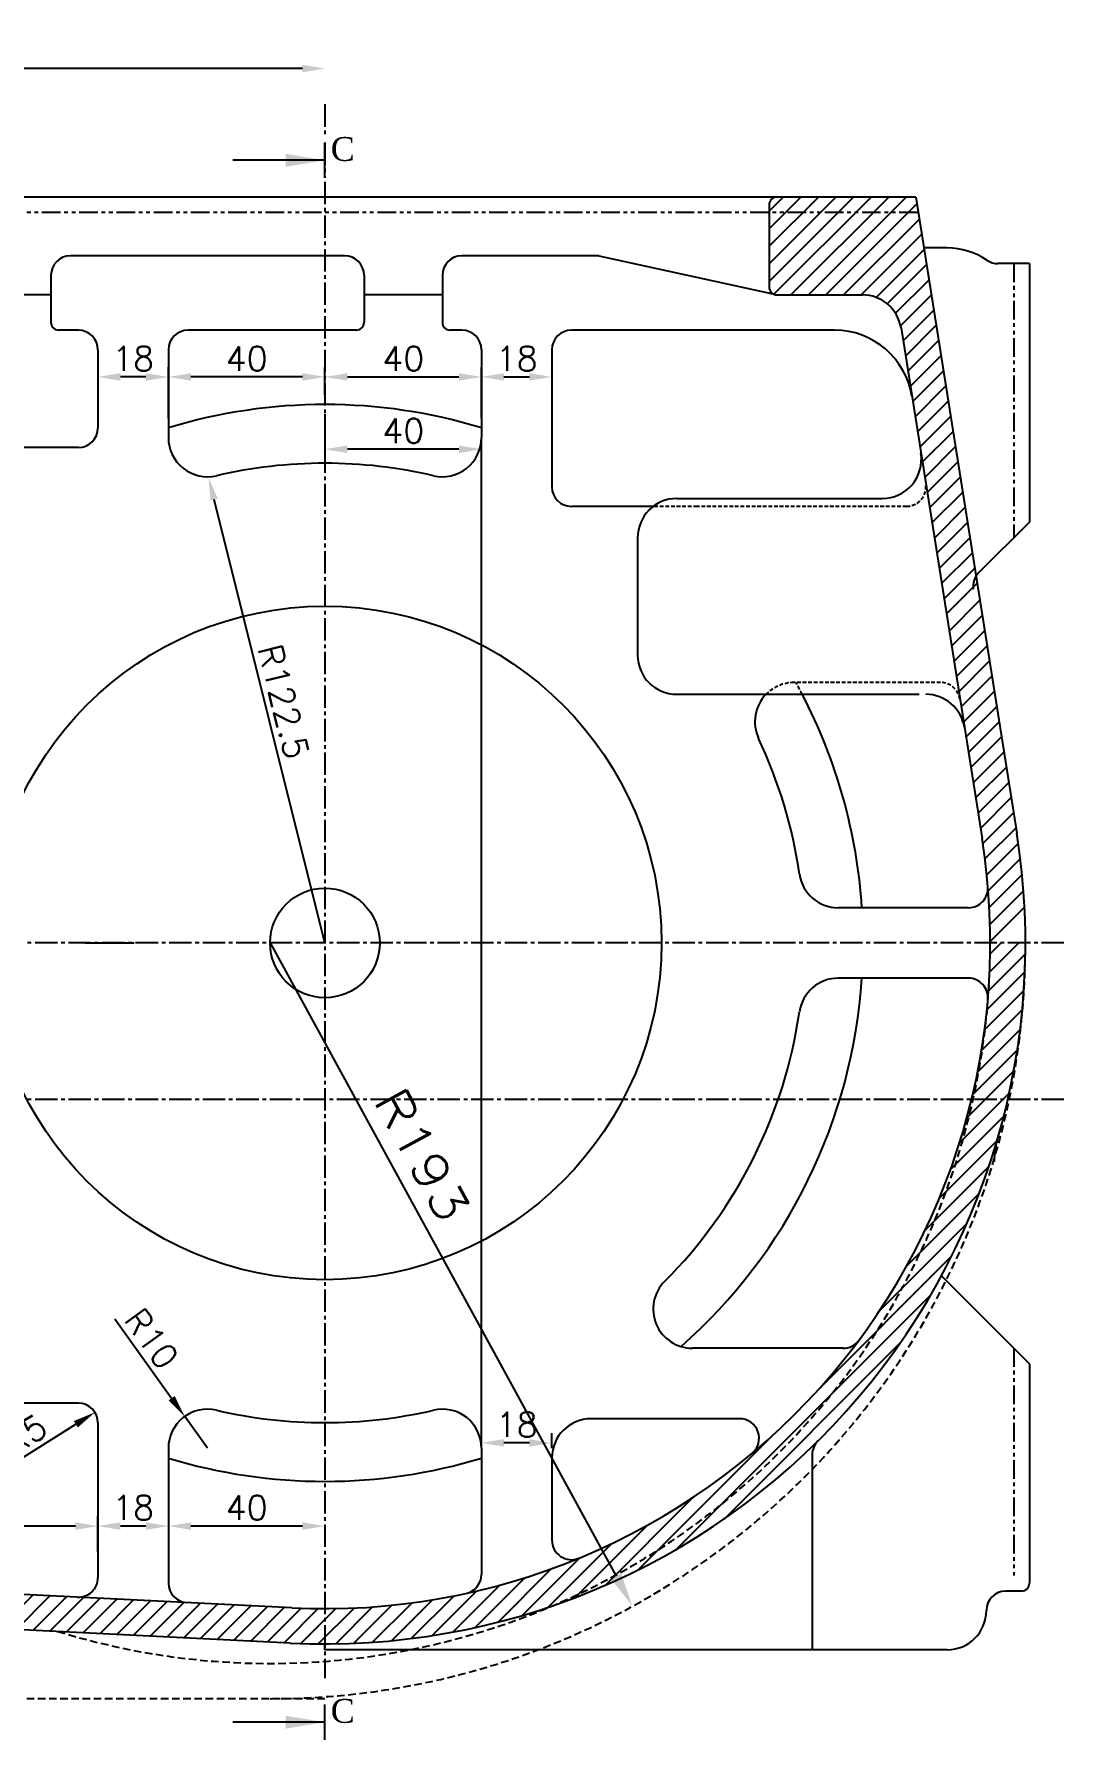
# Model space of a CAD drawing. Header units: millimetres. Extents: x -3508 to 12243, y -3609 to 4092.
# Drawn here: x 1612.5 to 1875.6, y -3608.6 to -3173 of the extents above; entities that cross this region are included whole.
import ezdxf

# ---------------------------------------------------------------- set-up
doc = ezdxf.new("R2010")
doc.units = ezdxf.units.MM
doc.header["$LTSCALE"] = 0.3
doc.header["$PDSIZE"] = -50
for name, pattern in [('CENTER2', [28.575, 19.05, -3.175, 3.175, -3.175]), ('HIDDEN', [9.525, 6.35, -3.175]), ('HIDDEN2', [4.7625, 3.175, -1.5875]), ('PHANTOM2', [31.75, 15.875, -3.175, 3.175, -3.175, 3.175, -3.175])]:
    doc.linetypes.add(name, pattern=pattern)
doc.layers.add('AM_5', color=3, linetype='Continuous', lineweight=25)
for name, color, linetype in [('center', 1, 'CENTER2'), ('CHAIN ...', 8, 'PHANTOM2'), ('hatch', 6, 'Continuous'), ('hidden', 4, 'HIDDEN2')]:
    doc.layers.add(name, color=color, linetype=linetype)
doc.styles.add('ROMANTIC', font='romantic.ttf')
doc.styles.add('rs', font='romans.shx')
doc.styles.get("Standard").update_dxf_attribs({"font": 'romans.shx', "width": 1.2})
doc.dimstyles.new('AM_ISO$4', dxfattribs={"dimtxt": 3.5, "dimasz": 3.5, "dimexe": 1, "dimexo": 1, "dimgap": 1.5, "dimtad": 1, "dimtoh": 1, "dimdsep": 46, "dimtxsty": 'Standard', "dimcen": 0, "dimclrd": 256, "dimclre": 256, "dimclrt": 2, "dimadec": 0, "dimazin": 2, "dimtp": 0.1, "dimtm": 0.1, "dimtfac": 0.71, "dimtdec": 3, "dimtofl": 0, "dimtmove": 0, "dimatfit": 0, "dimfxl": 0, "dimlwd": -1, "dimlwe": -1, "dimarcsym": 0})
doc.dimstyles.new('ISO-25', dxfattribs={"dimscale": 2.5, "dimtxt": 2.5, "dimasz": 2.5, "dimexe": 0.7, "dimexo": 0.625, "dimtad": 1, "dimdec": 3, "dimlfac": -1, "dimzin": 9, "dimdsep": 46, "dimtxsty": 'Standard', "dimcen": 2.5, "dimclrd": 1, "dimclre": 1, "dimclrt": 7, "dimazin": 0, "dimtfac": 0.65, "dimtdec": 3, "dimtmove": 0, "dimatfit": 3, "dimfxl": 0, "dimtolj": 1, "dimarcsym": 0})
doc.dimstyles.new('sarab', dxfattribs={"dimscale": 3, "dimtxt": 2.5, "dimasz": 2.3, "dimexe": 1, "dimexo": 1, "dimtad": 1, "dimdec": 3, "dimdsep": 46, "dimtxsty": 'rs', "dimcen": 0, "dimclrd": 1, "dimclre": 1, "dimclrt": 7, "dimadec": 3, "dimazin": 2, "dimtfac": 1, "dimtdec": 3, "dimtmove": 0, "dimatfit": 3, "dimfxl": 0, "dimarcsym": 0})

# ---------------------------------------------------------------- blocks, each defined once
blk = doc.blocks.new('*D978')
at = {"color": 1, "lineweight": -2, "transparency": 16777216}
for p, q in [((1646.8, -3271.03), (1646.8, -3258.03)), ((1686.8, -3265.08), (1686.8, -3258.03)), ((1681.05, -3260.53), (1652.55, -3260.53))]:
    blk.add_line(p, q, dxfattribs=at)
at = {"color": 1, "transparency": 16777216}
for points in [[(1652.55, -3259.58), (1652.55, -3261.49), (1646.8, -3260.53)], [(1681.05, -3259.58), (1681.05, -3261.49), (1686.8, -3260.53)]]:
    blk.add_solid(points, dxfattribs=at)
at = {"layer": 'Defpoints', "color": 0, "transparency": 16777216}
for p in [(1646.8, -3260.53), (1686.8, -3267.58), (1646.8, -3273.53)]:
    blk.add_point(p, dxfattribs=at)
at = {"color": 7, "transparency": 16777216, "insert": (1666.8, -3255.85), "char_height": 6.25, "attachment_point": 5, "style": 'rs'}
blk.add_mtext('40', dxfattribs=at)
blk = doc.blocks.new('*D980')
at = {"color": 1, "lineweight": -2, "transparency": 16777216}
for p, q in [((1686.8, -3265.08), (1686.8, -3258.03)), ((1726.8, -3271.03), (1726.8, -3258.03)), ((1692.55, -3260.53), (1721.05, -3260.53))]:
    blk.add_line(p, q, dxfattribs=at)
at = {"color": 1, "transparency": 16777216}
for points in [[(1692.55, -3259.58), (1692.55, -3261.49), (1686.8, -3260.53)], [(1721.05, -3259.58), (1721.05, -3261.49), (1726.8, -3260.53)]]:
    blk.add_solid(points, dxfattribs=at)
at = {"layer": 'Defpoints', "color": 0, "transparency": 16777216}
for p in [(1726.8, -3260.53), (1686.8, -3267.58), (1726.8, -3273.53)]:
    blk.add_point(p, dxfattribs=at)
at = {"color": 7, "transparency": 16777216, "insert": (1706.8, -3255.85), "char_height": 6.25, "attachment_point": 5, "style": 'rs'}
blk.add_mtext('40', dxfattribs=at)
blk = doc.blocks.new('*D981')
at = {"color": 1, "lineweight": -2, "transparency": 16777216}
for p, q in [((1744.8, -3256.08), (1744.8, -3263.03)), ((1732.55, -3260.53), (1739.05, -3260.53))]:
    blk.add_line(p, q, dxfattribs=at)
at = {"color": 1, "transparency": 16777216}
for points in [[(1732.55, -3259.58), (1732.55, -3261.49), (1726.8, -3260.53)], [(1739.05, -3259.58), (1739.05, -3261.49), (1744.8, -3260.53)]]:
    blk.add_solid(points, dxfattribs=at)
at = {"layer": 'Defpoints', "color": 0, "transparency": 16777216}
for p in [(1744.8, -3253.58), (1726.8, -3260.53), (1744.8, -3260.53)]:
    blk.add_point(p, dxfattribs=at)
at = {"color": 7, "transparency": 16777216, "insert": (1735.8, -3255.85), "char_height": 6.25, "attachment_point": 5, "style": 'rs'}
blk.add_mtext('18', dxfattribs=at)
blk = doc.blocks.new('*D982')
at = {"color": 1, "lineweight": -2, "transparency": 16777216}
for p, q in [((1628.8, -3256.08), (1628.8, -3263.03)), ((1641.05, -3260.53), (1634.55, -3260.53))]:
    blk.add_line(p, q, dxfattribs=at)
at = {"color": 1, "transparency": 16777216}
for points in [[(1634.55, -3259.58), (1634.55, -3261.49), (1628.8, -3260.53)], [(1641.05, -3259.58), (1641.05, -3261.49), (1646.8, -3260.53)]]:
    blk.add_solid(points, dxfattribs=at)
at = {"layer": 'Defpoints', "color": 0, "transparency": 16777216}
for p in [(1628.8, -3253.58), (1628.8, -3260.53), (1646.8, -3260.53)]:
    blk.add_point(p, dxfattribs=at)
at = {"color": 7, "transparency": 16777216, "insert": (1637.8, -3255.85), "char_height": 6.25, "attachment_point": 5, "style": 'rs'}
blk.add_mtext('18', dxfattribs=at)
blk = doc.blocks.new('*D989')
at = {"color": 1, "lineweight": -2, "transparency": 16777216}
for p, q in [((1726.8, -3534.14), (1726.8, -3530.25)), ((1739.05, -3532.75), (1732.55, -3532.75)), ((1744.8, -3534.08), (1744.8, -3530.25))]:
    blk.add_line(p, q, dxfattribs=at)
at = {"color": 1, "transparency": 16777216}
for points in [[(1732.55, -3531.79), (1732.55, -3533.7), (1726.8, -3532.75)], [(1739.05, -3531.79), (1739.05, -3533.7), (1744.8, -3532.75)]]:
    blk.add_solid(points, dxfattribs=at)
at = {"layer": 'Defpoints', "color": 0, "transparency": 16777216}
for p in [(1726.8, -3532.75), (1726.8, -3536.64), (1744.8, -3536.58)]:
    blk.add_point(p, dxfattribs=at)
at = {"color": 7, "transparency": 16777216, "insert": (1735.8, -3528.06), "char_height": 6.25, "attachment_point": 5, "style": 'rs'}
blk.add_mtext('18', dxfattribs=at)
blk = doc.blocks.new('*D990')
at = {"color": 1, "lineweight": -2, "transparency": 16777216}
for p, q in [((1686.8, -3270.08), (1686.8, -3281.5)), ((1721.05, -3279), (1692.55, -3279)), ((1726.8, -3534.14), (1726.8, -3276.5))]:
    blk.add_line(p, q, dxfattribs=at)
at = {"color": 1, "transparency": 16777216}
for points in [[(1692.55, -3278.04), (1692.55, -3279.96), (1686.8, -3279)], [(1721.05, -3278.04), (1721.05, -3279.96), (1726.8, -3279)]]:
    blk.add_solid(points, dxfattribs=at)
at = {"layer": 'Defpoints', "color": 0, "transparency": 16777216}
for p in [(1686.8, -3267.58), (1686.8, -3279), (1726.8, -3536.64)]:
    blk.add_point(p, dxfattribs=at)
at = {"color": 7, "transparency": 16777216, "insert": (1706.8, -3274.31), "char_height": 6.25, "attachment_point": 5, "style": 'rs'}
blk.add_mtext('40', dxfattribs=at)
blk = doc.blocks.new('*D991')
at = {"color": 1, "lineweight": -2, "transparency": 16777216}
for p, q in [((1646.8, -3539.14), (1646.8, -3556.5)), ((1681.05, -3554), (1652.55, -3554))]:
    blk.add_line(p, q, dxfattribs=at)
at = {"color": 1, "transparency": 16777216}
for points in [[(1652.55, -3553.04), (1652.55, -3554.96), (1646.8, -3554)], [(1681.05, -3553.04), (1681.05, -3554.96), (1686.8, -3554)]]:
    blk.add_solid(points, dxfattribs=at)
at = {"layer": 'Defpoints', "color": 0, "transparency": 16777216}
for p in [(1646.8, -3536.64), (1646.8, -3554), (1686.8, -3554)]:
    blk.add_point(p, dxfattribs=at)
at = {"color": 7, "transparency": 16777216, "insert": (1666.8, -3549.31), "char_height": 6.25, "attachment_point": 5, "style": 'rs'}
blk.add_mtext('40', dxfattribs=at)
blk = doc.blocks.new('*D968')
at = {"color": 1, "lineweight": -2, "transparency": 16777216}
for p, q in [((1628.8, -3560.49), (1628.8, -3551.5)), ((1641.05, -3554), (1634.55, -3554))]:
    blk.add_line(p, q, dxfattribs=at)
at = {"color": 1, "transparency": 16777216}
for points in [[(1634.55, -3553.04), (1634.55, -3554.96), (1628.8, -3554)], [(1641.05, -3553.04), (1641.05, -3554.96), (1646.8, -3554)]]:
    blk.add_solid(points, dxfattribs=at)
at = {"layer": 'Defpoints', "color": 0, "transparency": 16777216}
for p in [(1628.8, -3554), (1646.8, -3554), (1628.8, -3562.99)]:
    blk.add_point(p, dxfattribs=at)
at = {"color": 7, "transparency": 16777216, "insert": (1637.8, -3549.31), "char_height": 6.25, "attachment_point": 5, "style": 'rs'}
blk.add_mtext('18', dxfattribs=at)
blk = doc.blocks.new('*D969')
at = {"color": 1, "lineweight": -2, "transparency": 16777216}
for p, q in [((1521.8, -3557.27), (1521.8, -3551.5)), ((1623.05, -3554), (1527.55, -3554))]:
    blk.add_line(p, q, dxfattribs=at)
at = {"color": 1, "transparency": 16777216}
for points in [[(1527.55, -3553.04), (1527.55, -3554.96), (1521.8, -3554)], [(1623.05, -3553.04), (1623.05, -3554.96), (1628.8, -3554)]]:
    blk.add_solid(points, dxfattribs=at)
at = {"layer": 'Defpoints', "color": 0, "transparency": 16777216}
for p in [(1521.8, -3554), (1628.8, -3554), (1521.8, -3559.77)]:
    blk.add_point(p, dxfattribs=at)
at = {"color": 7, "transparency": 16777216, "insert": (1575.3, -3549.31), "char_height": 6.25, "attachment_point": 5, "style": 'rs'}
blk.add_mtext('107', dxfattribs=at)
blk = doc.blocks.new('*D992')
at = {"color": 1, "lineweight": -2, "transparency": 16777216}
blk.add_line((1686.8, -3405.08), (1658.48, -3291.82), dxfattribs=at)
at = {"color": 1, "transparency": 16777216}
blk.add_solid([(1659.41, -3291.59), (1657.55, -3292.05), (1657.08, -3286.24)], dxfattribs=at)
at = {"layer": 'Defpoints', "color": 0, "transparency": 16777216}
for p in [(1657.08, -3286.24), (1686.8, -3405.08)]:
    blk.add_point(p, dxfattribs=at)
at = {"color": 7, "transparency": 16777216, "insert": (1676.22, -3343.44), "char_height": 6.25, "attachment_point": 5, "rotation": 284.0399, "style": 'rs'}
blk.add_mtext('R122.5', dxfattribs=at)
blk = doc.blocks.new('*D998')
at = {"color": 1, "lineweight": -2, "transparency": 16777216}
for p, q in [((1467.8, -3245.58), (1467.8, -3179.27)), ((1681.05, -3181.77), (1473.55, -3181.77))]:
    blk.add_line(p, q, dxfattribs=at)
at = {"color": 1, "transparency": 16777216}
for points in [[(1473.55, -3180.82), (1473.55, -3182.73), (1467.8, -3181.77)], [(1681.05, -3180.82), (1681.05, -3182.73), (1686.8, -3181.77)]]:
    blk.add_solid(points, dxfattribs=at)
at = {"layer": 'Defpoints', "color": 0, "transparency": 16777216}
for p in [(1467.8, -3181.77), (1686.8, -3181.77), (1467.8, -3248.08)]:
    blk.add_point(p, dxfattribs=at)
at = {"color": 7, "transparency": 16777216, "insert": (1580.32, -3177.09), "char_height": 6.25, "attachment_point": 5, "style": 'rs'}
blk.add_mtext('219', dxfattribs=at)
blk = doc.blocks.new('*D1012')
at = {"color": 1, "lineweight": -2, "transparency": 16777216}
for p, q in [((1633.08, -3501.07), (1647.62, -3521.34)), ((1656.8, -3534.14), (1650.97, -3526.02))]:
    blk.add_line(p, q, dxfattribs=at)
at = {"color": 1, "transparency": 16777216}
blk.add_solid([(1648.4, -3520.79), (1646.84, -3521.9), (1650.97, -3526.02)], dxfattribs=at)
at = {"layer": 'Defpoints', "color": 0, "transparency": 16777216}
for p in [(1650.97, -3526.02), (1656.8, -3534.14)]:
    blk.add_point(p, dxfattribs=at)
at = {"color": 7, "transparency": 16777216, "insert": (1642.48, -3506.14), "char_height": 6.25, "attachment_point": 5, "rotation": 305.6528, "style": 'rs'}
blk.add_mtext('R10', dxfattribs=at)
blk = doc.blocks.new('*D1013')
at = {"color": 1, "lineweight": -2, "transparency": 16777216}
blk.add_line((1607.06, -3538.07), (1623.16, -3527.99), dxfattribs=at)
at = {"color": 1, "transparency": 16777216}
blk.add_solid([(1622.65, -3527.18), (1623.67, -3528.81), (1628.04, -3524.94)], dxfattribs=at)
at = {"layer": 'Defpoints', "color": 0, "transparency": 16777216}
for p in [(1623.8, -3527.59), (1628.04, -3524.94)]:
    blk.add_point(p, dxfattribs=at)
at = {"color": 7, "transparency": 16777216, "insert": (1610.19, -3530.58), "char_height": 6.25, "attachment_point": 5, "rotation": 32.0417, "style": 'rs'}
blk.add_mtext('R5', dxfattribs=at)
blk = doc.blocks.new('*D977')
at = {"layer": 'AM_5', "linetype": 'ByBlock', "transparency": 16777216}
blk.add_line((1672.8, -3405.08), (1761.17, -3566.76), dxfattribs=at)
at = {"layer": 'AM_5', "transparency": 16777216}
blk.add_solid([(1762.45, -3566.06), (1759.89, -3567.46), (1765.36, -3574.44)], dxfattribs=at)
at = {"layer": 'Defpoints', "color": 0, "transparency": 16777216}
for p in [(1672.8, -3405.08), (1765.36, -3574.44)]:
    blk.add_point(p, dxfattribs=at)
at = {"layer": 'AM_5', "color": 2, "transparency": 16777216, "insert": (1711.64, -3459.21), "char_height": 8.75, "attachment_point": 5, "rotation": 298.6593}
blk.add_mtext('R193', dxfattribs=at)

msp = doc.modelspace()

# ---------------------------------------------------------------- hatches: boundary and pattern name
at = {"layer": 'hatch'}
h = msp.add_hatch(dxfattribs=at)
h.set_pattern_fill('ANSI31', color=2, style=0)
h.set_pattern_definition([(45, (-2656.6855, -3197.731), (-2.245064, 2.245064), [])])
h.paths.add_polyline_path([(1379.549, -3568.9846), (1379.549, -3559.9734), (1282.0237, -3555.1104, -0.39969488), (1266.8206, -3539.1302), (1266.8206, -3439.002), (1269.1287, -3405.083), (1260.0671, -3405.083), (1257.8206, -3438.6974), (1257.8206, -3539.1302, 0.39969488), (1281.5755, -3564.0992)])
h.paths.add_polyline_path([(1503.549, -3575.1678), (1503.549, -3566.1566), (1379.549, -3559.9734), (1379.549, -3568.9846)])
h.paths.add_polyline_path([(1503.549, -3566.1566), (1503.549, -3575.1678), (1677.8844, -3583.8609, 0.01245641), (1686.799, -3584.083), (1686.799, -3575.083, -0.01245641), (1678.3326, -3574.872)])
h.paths.add_polyline_path([(1865.799, -3405.083), (1856.799, -3405.083, -0.41421356), (1686.799, -3575.083), (1686.799, -3584.083, 0.41421356)])

# ---------------------------------------------------------------- linework, layer by layer
at = {"color": 2}
for p, q in [((1686.799, -3209.7229), (1686.799, -3200.706)), ((1837.799, -3214.583), (1272.799, -3214.583)), ((1837.799, -3214.583), (1863.5853, -3377.0186)), ((1800.299, -3216.583), (1800.299, -3237.583)), ((1845.799, -3227.583), (1839.702, -3227.583)), ((1691.799, -3229.583), (1621.799, -3229.583)), ((1756.799, -3229.583), (1721.799, -3229.583)), ((1756.799, -3229.583), (1801.2324, -3239.2749)), ((1866.799, -3231.583), (1858.7605, -3231.583)), ((1866.799, -3231.583), (1866.799, -3297.583)), ((1616.799, -3234.583), (1616.799, -3246.583)), ((1696.799, -3234.583), (1696.799, -3246.583)), ((1716.799, -3234.583), (1716.799, -3246.583)), ((1616.799, -3239.583), (1596.799, -3239.583)), ((1716.799, -3239.583), (1696.799, -3239.583)), ((1802.299, -3239.583), (1824.1173, -3239.583)), ((1623.799, -3248.583), (1618.799, -3248.583)), ((1694.799, -3248.583), (1651.799, -3248.583)), ((1721.799, -3248.583), (1718.799, -3248.583)), ((1817.0082, -3248.583), (1749.799, -3248.583)), ((1833.9936, -3248.0152), (1854.6966, -3378.4296)), ((1628.799, -3253.583), (1628.799, -3273.583)), ((1646.799, -3253.583), (1646.799, -3276.0239)), ((1726.799, -3253.583), (1726.799, -3276.0239)), ((1744.799, -3253.583), (1744.799, -3288.583)), ((1623.799, -3278.583), (1471.3332, -3278.583)), ((1776.6982, -3291.583), (1829.1972, -3291.583)), ((1770.6982, -3293.583), (1749.799, -3293.583)), ((1866.799, -3297.583), (1853.8224, -3310.5596)), ((1766.6982, -3301.583), (1766.6982, -3331.583)), ((1766.6982, -3316.583), (1766.6982, -3316.583)), ((1776.6982, -3341.583), (1838.6513, -3341.583)), ((1851.204, -3396.083), (1817.9297, -3396.083)), ((1625.5486, -3405.083), (1638.0486, -3405.083)), ((1851.204, -3414.083), (1817.9297, -3414.083)), ((1866.799, -3512.583), (1844.3191, -3490.1031)), ((1819.1725, -3508.583), (1780.6819, -3508.583)), ((1866.799, -3512.583), (1866.799, -3568.583)), ((1623.799, -3522.5948), (1566.043, -3522.5948)), ((1628.799, -3527.5948), (1628.799, -3567.1466)), ((1792.7365, -3526.583), (1754.799, -3526.583)), ((1646.799, -3534.1421), (1646.799, -3568.5428)), ((1726.799, -3534.1421), (1726.799, -3566.3282)), ((1744.799, -3536.583), (1744.799, -3557.5822)), ((1811.299, -3535.0012), (1811.299, -3585.583)), ((1678.3326, -3574.872), (1282.0237, -3555.1104)), ((1677.8844, -3583.8609), (1281.5755, -3564.0992)), ((1864.8001, -3570.583), (1860.799, -3570.583)), ((1864.8001, -3570.583), (1860.799, -3570.583)), ((1864.799, -3570.583), (1860.799, -3570.583)), ((1864.799, -3570.583), (1860.799, -3570.583)), ((1686.799, -3585.583), (1686.799, -3584.083)), ((1837.799, -3585.583), (1686.799, -3585.583)), ((1845.799, -3585.583), (1686.799, -3585.583)), ((1686.799, -3608.5994), (1686.799, -3599.5825))]:
    msp.add_line(p, q, dxfattribs=at)
at = {"color": 4, "linetype": 'HIDDEN'}
msp.add_line((1686.799, -3598.083), (1592.7353, -3598.083), dxfattribs=at)
at = {"color": 2}
for radius in [86, 14]:
    msp.add_circle((1686.799, -3405.083), radius, dxfattribs=at)
for centre, radius, start, end in [((1802.299, -3216.583), 2, 90, 180), ((1845.799, -3245.583), 18, 55.698847, 90), ((1621.799, -3234.583), 5, 90, 180), ((1691.799, -3234.583), 5, 0, 90), ((1721.799, -3234.583), 5, 90, 180), ((1858.7605, -3226.583), 5, 235.698847, 270), ((1802.299, -3237.583), 2, 180, 270), ((1824.1173, -3249.583), 10, 9.020304, 90), ((1618.799, -3246.583), 2, 180, 270), ((1623.799, -3253.583), 5, 0, 90), ((1651.799, -3253.583), 5, 90, 180), ((1694.799, -3246.583), 2, 270, 0), ((1718.799, -3246.583), 2, 180, 270), ((1721.799, -3253.583), 5, 0, 90), ((1749.799, -3253.583), 5, 90, 180), ((1817.0082, -3268.583), 20, 9.020304, 90), ((1686.799, -3405.083), 137.5, 73.08761, 106.91239), ((1623.799, -3273.583), 5, 270, 0), ((1656.799, -3276.0239), 10, 180, 283.086105), ((1716.799, -3276.0239), 10, 256.913895, 0), ((1829.1972, -3281.583), 10, 270, 9.020304), ((1686.799, -3405.083), 122.5, 76.913895, 103.086105), ((1749.799, -3288.583), 5, 180, 270), ((1776.6982, -3301.583), 10, 90, 180), ((1857.4115, -3314.0415), 5, 135, 188.328104), ((1776.6982, -3331.583), 10, 180, 270), ((1806.6489, -3348.583), 10, 135.572996, 205.240267), ((1686.799, -3405.083), 137.5, 3.752952, 27.504494), ((1840.3095, -3351.583), 10, 9.020304, 90), ((1686.799, -3405.083), 122.5, 8.244419, 25.240267), ((1686.799, -3405.083), 179, 267.145348, 9.020304), ((1686.799, -3405.083), 170, 267.145348, 9.020304), ((1817.9297, -3386.083), 10, 188.244419, 270), ((1851.204, -3391.083), 5, 270, 4.867312), ((1686.799, -3405.083), 137.5, 311.440293, 356.247048), ((1817.9297, -3424.083), 10, 90, 171.755581), ((1851.204, -3419.083), 5, 355.132688, 90), ((1686.799, -3405.083), 122.5, 315.11708, 351.755581), ((1877.799, -3460.94), 20, 163.698715, 180), ((1780.6819, -3498.583), 10, 135.11708, 270), ((1819.1725, -3503.583), 5, 270, 323.346825), ((1623.799, -3527.5948), 5, 0, 90), ((1656.799, -3534.1421), 10, 76.913895, 180), ((1686.799, -3405.083), 122.5, 256.913895, 283.086105), ((1716.799, -3534.1421), 10, 0, 103.086105), ((1754.799, -3536.583), 10, 90, 180), ((1792.7365, -3531.583), 5, 309.944505, 90), ((1816.299, -3535.7955), 5, 134.73303, 180), ((1686.799, -3405.083), 137.5, 253.08761, 286.91239), ((1749.799, -3557.5822), 5, 180, 292.446351), ((1623.799, -3567.1466), 5, 267.145348, 0), ((1721.799, -3566.3282), 5, 282.24669, 0), ((1651.799, -3568.5428), 5, 180, 267.145348), ((1860.799, -3575.583), 5, 90, 180), ((1864.799, -3568.583), 2, 270, 0), ((1845.799, -3575.583), 10, 270, 0)]:
    msp.add_arc(centre, radius, start, end, dxfattribs=at)
at = {"color": 4, "linetype": 'HIDDEN'}
for radius, start in [(184, 252.850229), (193, 270)]:
    msp.add_arc((1672.799, -3405.083), radius, start, 0, dxfattribs=at)
at = {"layer": 'center', "color": 2}
for p, q in [((1686.799, -3190.9103), (1686.799, -3199.3019)), ((1686.799, -3200.706), (1686.799, -3209.7229)), ((1686.799, -3210.7197), (1686.799, -3592.8615)), ((1875.6118, -3405.083), (1243.2992, -3405.083)), ((1875.6118, -3445.083), (1243.2992, -3445.083))]:
    msp.add_line(p, q, dxfattribs=at)
at = {"layer": 'CHAIN ...', "color": 2}
for p, q in [((1838.3118, -3218.583), (1272.5317, -3218.583)), ((1862.799, -3231.583), (1862.799, -3301.583)), ((1862.799, -3508.583), (1862.799, -3566.583)), ((1862.799, -3508.583), (1862.799, -3566.583))]:
    msp.add_line(p, q, dxfattribs=at)
at = {"layer": 'hatch', "color": 2}
for p, q in [((1800.299, -3218.1884), (1803.9044, -3214.583)), ((1800.299, -3222.6785), (1808.3945, -3214.583)), ((1800.299, -3227.1686), (1812.8846, -3214.583)), ((1800.299, -3231.6588), (1817.3748, -3214.583)), ((1800.299, -3236.1489), (1821.8649, -3214.583)), ((1801.5151, -3239.423), (1826.355, -3214.583)), ((1805.8452, -3239.583), (1830.8452, -3214.583)), ((1810.3353, -3239.583), (1835.3353, -3214.583)), ((1814.8254, -3239.583), (1838.0766, -3216.3318)), ((1819.3155, -3239.583), (1838.6918, -3220.2068)), ((1823.8057, -3239.583), (1839.3069, -3224.0818)), ((1827.6507, -3240.2281), (1839.9221, -3227.9568)), ((1830.4913, -3241.8777), (1840.5372, -3231.8317)), ((1832.5891, -3244.27), (1841.1523, -3235.7067)), ((1833.8893, -3247.4599), (1841.7675, -3239.5817)), ((1834.5184, -3251.3209), (1842.3826, -3243.4567)), ((1835.1335, -3255.1959), (1842.9978, -3247.3317)), ((1835.7487, -3259.0709), (1843.6129, -3251.2067)), ((1836.3638, -3262.9459), (1844.2281, -3255.0816)), ((1836.9789, -3266.8209), (1844.8432, -3258.9566)), ((1837.5941, -3270.6959), (1845.4584, -3262.8316)), ((1838.2092, -3274.5708), (1846.0735, -3266.7066)), ((1838.8244, -3278.4458), (1846.6886, -3270.5816)), ((1839.4395, -3282.3208), (1847.3038, -3274.4565)), ((1840.0547, -3286.1958), (1847.9189, -3278.3315)), ((1840.6698, -3290.0708), (1848.5341, -3282.2065)), ((1841.285, -3293.9458), (1849.1492, -3286.0815)), ((1841.9001, -3297.8207), (1849.7644, -3289.9565)), ((1842.5153, -3301.6957), (1850.3795, -3293.8315)), ((1843.1304, -3305.5707), (1850.9947, -3297.7064)), ((1843.7455, -3309.4457), (1851.6098, -3301.5814)), ((1844.3607, -3313.3207), (1852.225, -3305.4564)), ((1844.9758, -3317.1957), (1852.8401, -3309.3314)), ((1845.591, -3321.0706), (1853.4552, -3313.2064)), ((1846.284, -3325.4361), (1854.1483, -3317.5719)), ((1846.8991, -3329.3111), (1854.7634, -3321.4469)), ((1847.5143, -3333.1861), (1855.3785, -3325.3219)), ((1848.1294, -3337.0611), (1855.9937, -3329.1968)), ((1848.7446, -3340.9361), (1856.6088, -3333.0718)), ((1849.3597, -3344.8111), (1857.224, -3336.9468)), ((1849.9749, -3348.686), (1857.8391, -3340.8218)), ((1850.59, -3352.561), (1858.4543, -3344.6968)), ((1851.2051, -3356.436), (1859.0694, -3348.5717)), ((1851.8203, -3360.311), (1859.6846, -3352.4467)), ((1852.4354, -3364.186), (1860.2997, -3356.3217)), ((1853.0506, -3368.061), (1860.9148, -3360.1967)), ((1853.6657, -3371.9359), (1861.53, -3364.0717)), ((1854.2809, -3375.8109), (1862.1451, -3367.9467)), ((1854.8918, -3379.6901), (1862.7603, -3371.8216)), ((1855.4402, -3383.6319), (1863.3754, -3375.6966)), ((1855.9037, -3387.6585), (1863.9741, -3379.5881)), ((1856.2773, -3391.775), (1864.4995, -3383.5529)), ((1856.5555, -3395.987), (1864.9431, -3387.5993)), ((1856.7317, -3400.3008), (1865.3004, -3391.7322)), ((1856.4397, -3405.083), (1865.5662, -3395.9565))]:
    msp.add_line(p, q, dxfattribs=at)
at = {"layer": 'hidden', "color": 2}
for p, q in [((1781.9003, -3293.583), (1770.6982, -3293.583)), ((1835.371, -3293.583), (1781.9003, -3293.583)), ((1844.1022, -3338.583), (1806.6489, -3338.583))]:
    msp.add_line(p, q, dxfattribs=at)
for centre, radius, start, end in [((1835.371, -3288.583), 5, 270, 9.020304), ((1806.6489, -3348.583), 10, 90, 135.572996), ((1686.799, -3405.083), 137.5, 27.504494, 28.923169), ((1844.1022, -3343.583), 5, 9.020304, 90)]:
    msp.add_arc(centre, radius, start, end, dxfattribs=at)

# ---------------------------------------------------------------- texts
at = {"color": 2, "style": 'ROMANTIC'}
for p in [(1688.2768, -3205.3696), (1688.2768, -3604.2461)]:
    msp.add_text('C', height=6.1, dxfattribs=at).set_placement(p)

# ---------------------------------------------------------------- dimensions: what is measured, and where the dimension line sits
at = {"color": 2}
dim = msp.add_linear_dim(base=(1467.799, -3181.7742), p1=(1686.799, -3181.7742), p2=(1467.799, -3248.083), dimstyle='sarab', override={"dimscale": 2.5, "dimdec": 2, "dimadec": 2, "dimtdec": 2, "dimatfit": 0}, dxfattribs=at)
dim.commit()
dim.dimension.update_dxf_attribs({"geometry": '*D998', "text_midpoint": (1580.3243, -3181.7742), "dimtype": 160})
for base, p1, p2, picture, middle in [((1628.799, -3260.5342), (1646.799, -3260.5342), (1628.799, -3253.583), '*D982', (1637.799, -3255.8467)), ((1646.799, -3260.5342), (1686.799, -3267.583), (1646.799, -3273.5298), '*D978', (1666.799, -3255.8467)), ((1726.799, -3260.5342), (1686.799, -3267.583), (1726.799, -3273.5298), '*D980', (1706.799, -3255.8467)), ((1744.799, -3260.5342), (1726.799, -3260.5342), (1744.799, -3253.583), '*D981', (1735.799, -3255.8467)), ((1686.799, -3278.9992), (1726.799, -3536.6362), (1686.799, -3267.583), '*D990', (1706.799, -3274.3117)), ((1726.799, -3532.7463), (1744.799, -3536.583), (1726.799, -3536.6362), '*D989', (1735.799, -3528.0588)), ((1646.799, -3553.9992), (1686.799, -3553.9992), (1646.799, -3536.6362), '*D991', (1666.799, -3549.3117)), ((1521.799, -3553.9992), (1628.799, -3553.9992), (1521.799, -3559.7731), '*D969', (1575.299, -3549.3117)), ((1628.799, -3553.9992), (1646.799, -3553.9992), (1628.799, -3562.9906), '*D968', (1637.799, -3549.3117))]:
    dim = msp.add_linear_dim(base=base, p1=p1, p2=p2, dimstyle='sarab', override={"dimscale": 2.5, "dimdec": 2, "dimadec": 2, "dimtdec": 2, "dimatfit": 0}, dxfattribs=at)
    dim.commit()
    dim.dimension.update_dxf_attribs({"geometry": picture, "text_midpoint": middle})
for center, mpoint, override, picture, middle in [((1686.799, -3405.083), (1657.0808, -3286.2425), {"dimscale": 2.5, "dimdec": 2, "dimadec": 2, "dimtdec": 2, "dimatfit": 0}, '*D992', (1671.6679, -3344.5751)), ((1623.799, -3527.5948), (1628.0373, -3524.9421), {"dimscale": 2.5, "dimdec": 2, "dimadec": 2, "dimtdec": 2, "dimtmove": 1}, '*D1013', (1612.676, -3534.5565))]:
    dim = msp.add_radius_dim(center=center, mpoint=mpoint, dimstyle='sarab', override=override, dxfattribs=at)
    dim.commit()
    dim.dimension.update_dxf_attribs({"geometry": picture, "text_midpoint": middle, "dimtype": 164})
dim = msp.add_radius_dim(center=(1656.799, -3534.1421), mpoint=(1650.9703, -3526.0165), dimstyle='sarab', override={"dimscale": 2.5, "dimdec": 2, "dimadec": 2, "dimtdec": 2}, dxfattribs=at)
dim.commit()
dim.dimension.update_dxf_attribs({"geometry": '*D1012', "text_midpoint": (1642.4816, -3506.1406)})
at = {"layer": 'AM_5', "color": 2}
dim = msp.add_radius_dim(center=(1672.799, -3405.083), mpoint=(1765.362, -3574.4379), dimstyle='AM_ISO$4', override={"dimscale": 2.5}, dxfattribs=at)
dim.commit()
dim.dimension.update_dxf_attribs({"geometry": '*D977', "text_midpoint": (1704.5137, -3463.1087), "dimtype": 164})

# ---------------------------------------------------------------- leaders
at = {"color": 2}
for points in [[(1686.799, -3205.2144), (1663.293, -3205.2144)], [(1686.799, -3604.091), (1663.293, -3604.091)]]:
    msp.add_leader(points, dimstyle='ISO-25', override={"dimscale": 2, "dimasz": 5}, dxfattribs=at)

doc.saveas('drawing.dxf')
